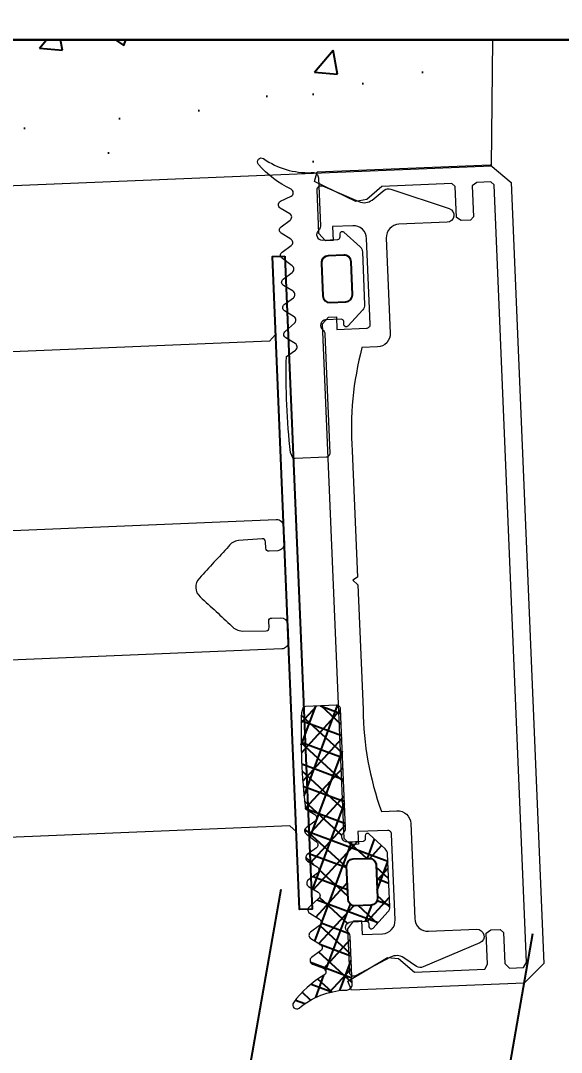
# Model space of a CAD drawing. Header units: millimetres. Extents: x -8689834 to 9419935, y 0 to 233063.
# Drawn here: x -187644.8 to -187602.5, y 114769.2 to 114849.8 of the extents above; entities that cross this region are included whole.
import ezdxf
from ezdxf import colors
from ezdxf.entities.mleader import LeaderData, LeaderLine
from ezdxf.math import Vec2, Vec3

# ---------------------------------------------------------------- set-up
doc = ezdxf.new("R2010")
doc.units = ezdxf.units.MM
doc.header["$MEASUREMENT"] = 0
doc.layers.get('0').update_dxf_attribs({"color": 250, "lineweight": 9})
doc.layers.add('АР_новое окно', color=155, linetype='Continuous')
doc.layers.add('Тонкая', color=7, linetype='Continuous')
for name, color, linetype, lineweight in [('АР_Окна', 4, 'Continuous', 0), ('АР_Отметки', 250, 'Continuous', 15), ('АР_Сущ Несущая стена', 216, 'Continuous', 30), ('АР_Штриховка кирпич', 250, 'Continuous', 9)]:
    doc.layers.add(name, color=color, linetype=linetype, lineweight=lineweight)
doc.styles.add('ISOCPEUR', font='isocpeur.ttf', dxfattribs={"width": 0.7})

# ---------------------------------------------------------------- blocks, each defined once
blk = doc.blocks.new('стойка витр.')
h = blk.add_hatch()
h.set_pattern_fill('ANSI37', scale=0.5, angle=-69.23283665521843)
h.set_pattern_definition([(335.7671633447816, (-69115.91679156918, 318510.7132420751), (0.6515825639889636, 1.447617495164233), []), (65.76716334478155, (-69115.91679156918, 318510.7132420751), (-1.447617495164233, 0.6515825639889636), [])])
edge = h.paths.add_edge_path()
edge.add_arc((-61.4231846681505, -46.18171078326122), 0.5487303657935584, 155.7657062155241, 200.7671633447816)
edge.add_line((-61.92355794899049, -45.95647403381008), (-61.2158101547102, -44.38418138318229))
edge.add_arc((-61.04906058835331, -44.45924160668073), 0.1828645893715156, 20.76716334478156, 155.7657062155241)
edge.add_line((-60.87807688978501, -44.39440310015198), (-60.79158864807687, -44.62247867199039))
edge.add_arc((-60.62063568932354, -44.55765182228788), 0.1828317201998032, 200.7671633447816, 290.7671633447816)
edge.add_line((-60.55580883962102, -44.72860478100483), (-59.41573388126562, -44.29627843504568))
edge.add_arc((-59.56703588945675, -43.89728440591716), 0.4267183308264255, -69.23283665521843, 72.29363907948373)
edge.add_arc((-59.30747769982554, -43.08429274379887), 0.4267017864716978, 200.7671633447816, 252.293639079486)
edge.add_line((-59.70645626049372, -43.23558888620755), (-63.00984306025202, -34.52432573194528))
edge.add_arc((-62.72490235927398, -34.41627373836673), 0.3047399585219917, 110.7671633447816, 200.7671633447816)
edge.add_line((-62.83295435277978, -34.13133303751965), (-60.55276270053582, -33.26666451912024))
edge.add_arc((-60.44481104638544, -33.55134061801073), 0.3044569814295733, 76.40287424864536, 110.7671633447816)
edge.add_line((-60.3732352333609, -33.25541671472456), (-60.07017099490622, -33.59351893464918))
edge.add_arc((-108.2133039044274, -55.86215009907028), 53.04387976268197, 16.71140087810911, 24.82292581145404)
edge.add_line((-57.40971669906867, -40.60932389061054), (-57.92081016927841, -41.32469074693654))
edge.add_arc((-57.67080742027611, -41.49902445886983), 0.304784542952794, 145.110888314415, 256.4234383751481)
edge.add_line((-57.74235391136608, -41.79529244099831), (-56.88543317024596, -41.99189640294935))
edge.add_arc((-56.95697966133594, -42.28816438507783), 0.304784542952794, -34.8891116855724, 76.4234383751481)
edge.add_line((-56.70697691233363, -42.46249809701112), (-57.17481998566655, -43.29191928954242))
edge.add_arc((-56.92481723669334, -43.46625300146843), 0.304784542952794, 145.1108883144276, 256.4234383751481)
edge.add_line((-56.99636372778332, -43.76252098359691), (-56.1394429866632, -43.95912494554796))
edge.add_arc((-56.21098947775317, -44.25539292764006), 0.3047845429175452, -34.88911168634446, 76.4234383742182)
edge.add_line((-55.96098672877997, -44.42972663955879), (-56.47208019898972, -45.14509349588479))
edge.add_arc((-56.22207744998741, -45.31942720781808), 0.304784542952794, 145.110888314415, 256.4234383752311)
edge.add_line((-56.29362394107739, -45.61569518994656), (-55.43668121195515, -45.81235713578644))
edge.add_arc((-55.50822770304512, -46.10862511790765), 0.3047845429466369, -34.88911168643649, 76.42343837776687)
edge.add_line((-55.25822495407192, -46.28295882984094), (-55.76931842428166, -46.99832568616694))
edge.add_arc((-55.51931567527936, -47.17265939811477), 0.3047845429466368, 145.1108883110316, 256.4234383751786)
edge.add_line((-55.59086216636933, -47.46892738023598), (-54.69071301640361, -47.77952769444528))
edge.add_arc((-54.76225950749358, -48.07579567657376), 0.304784542952794, -34.88911168566796, 76.42343837513553)
edge.add_line((-54.51225675849128, -48.25012938850705), (-55.0233282406989, -48.96555422872189))
edge.add_arc((-54.7733254917257, -49.13988794066245), 0.3047845429466368, 145.1108883109486, 256.4234383751578)
edge.add_line((-54.84487198281568, -49.43615592278366), (-53.98795124169555, -49.6327598847347))
edge.add_arc((-54.05949773284374, -49.92902786688501), 0.3047845429818857, -34.88911169317796, 76.42343837111807)
edge.add_line((-53.80949498384143, -50.10336157886923), (-54.32058845405118, -50.81872843519523))
edge.add_arc((-54.07058570504887, -50.99306214712851), 0.3047845429527939, 145.110888314415, 256.4234383750821)
edge.add_line((-54.14213219613885, -51.289330129257), (-53.29055360303028, -51.47184183257195))
edge.add_arc((-53.362076024001, -51.76811134383752), 0.3047803799531579, -43.67508993618791, 76.42790436632716)
edge.add_line((-53.141638296569, -51.97858292939782), (-53.80995652789716, -52.62318184232572))
edge.add_arc((-53.58948976171087, -52.83365406201483), 0.304801821276656, 136.3285933989482, 262.747126980386)
edge.add_arc((-54.63612651554286, -61.05759711530845), 7.985474883734515, 59.5860415328172, 82.74712698038475)
edge.add_arc((-50.74783774605021, -54.43386708250182), 0.3048115604497932, 253.2910110232634, 419.5860415328165)
edge.add_arc((-52.57053616183111, -60.50577614369104), 6.03477116777137, 73.29101102326332, 110.7671633447816)
edge.add_line((-54.71029190413537, -54.86308986830409), (-54.82445022999309, -54.90637969896488))
edge.add_arc((-54.97574411131791, -54.50740710097307), 0.4266954176128115, 200.7671633447816, 290.7671633447816)
edge.add_line((-55.37471671431558, -54.65870098416781), (-56.71485841512913, -51.12465313347639))
edge.add_arc((-56.31587985443184, -50.97335699107498), 0.4267017864716978, 149.2366398299847, 200.7671633447816)
edge.add_arc((-57.04912318740389, -50.53689152278093), 0.4266140358978636, -30.76336017001563, 40.01429570365114)
edge.add_arc((-57.04924751253566, -50.53686138928606), 0.4266898917694475, 40.00046259028549, 110.7671633447816)
edge.add_line((-57.20053943697712, -50.13789395169442), (-58.34061702035251, -50.57022129308461))
edge.add_arc((-58.27579017065, -50.74117425180884), 0.1828317201998032, 110.7671633447816, 200.7671633447816)
edge.add_line((-58.44674312937423, -50.80600110151136), (-58.36025488766609, -51.03407667334977))
edge.add_arc((-58.5312385862635, -51.09891517987853), 0.1828645893715156, 245.768620474039, 380.7671633447816)
edge.add_line((-58.60629032819998, -51.26566856380668), (-60.17861897521652, -50.55800074261788))
edge.add_arc((-59.95340767674497, -50.05761600615369), 0.5487303657759914, 200.7671633447816, 245.768620474038)
edge.add_line((-60.46648650063435, -50.25217996134597), (-61.93626349206897, -46.37627473846078))
edge = h.paths.add_edge_path(flags=16)
edge.add_arc((-59.3589242202288, -49.0410722918532), 0.5414973949664272, 200.7671633447816, 290.7671633447816)
edge.add_line((-60.77816753828665, -46.82561758724478), (-59.8652400081919, -49.23307164497237))
edge.add_arc((-60.27185175029445, -46.63361823412561), 0.5414973949664272, 110.7671633447816, 200.7671633447816)
edge.add_line((-59.31039323387085, -45.68990118378861), (-60.46385110344272, -46.12730244614795))
edge.add_arc((-59.11839388072258, -46.19621697176626), 0.5414973949664272, 20.76716334478156, 110.7671633447816)
edge.add_line((-57.69915056266473, -48.4116716763674), (-58.61207809275948, -46.00421761863981))
edge.add_arc((-58.20546635065693, -48.60367102949385), 0.5414973949664272, -69.23283665521843, 20.76716334478156)
edge.add_line((-59.16692486710963, -49.54738807983085), (-58.01346699753776, -49.10998681747151))
at = {"lineweight": 0, "ltscale": 100, "transparency": 33554687}
for points in [[(-69.8438361948356, -5.633594956780144), (-69.21493715024553, -5.916666730459838), (-30.90838462579995, 8.609511357899464), (-30.62531285212026, 9.238410402496811), (-31.1873041553481, 10.72042096611403)], [(-56.0608929025766, -41.98018508909445), (-55.7778211288678, -41.3512860444971), (-17.47126860445132, -26.8251079561378), (-16.84236955983215, -27.10817972981749), (-16.28037825660431, -28.59019029343472)]]:
    blk.add_lwpolyline(points, dxfattribs=at)
at = {"color": 7, "lineweight": 0, "ltscale": 100, "transparency": 33554687}
for points in [[(-74.06369480097783, 3.308391450875206, 0.5779496213016146), (-74.28822709678207, 3.786457927264564), (-75.21591578132939, 3.825837128097191, -0.615333828900983), (-75.41972296024323, 4.330405631961185, 0.1014034095220688), (-73.83454927545972, 7.11715754520992, 0.8870851218243345), (-74.38353605600423, 7.372048574252403, -0.1649969122064492), (-77.37516639285604, 4.905523520799761), (-77.48916274512885, 4.862295111939602, 0.4143043114941015), (-77.73690205768798, 4.311953389369592), (-76.39677740688785, 0.7779505007420084, 0.2286961432583318), (-76.12757003956358, 0.5227576163306367, -0.3190489133936659), (-75.8308042481076, 0.1276532846095506, -0.3190018552396916), (-76.10608007785049, -0.2827473570214352), (-77.2460725926212, -0.7150424396677408, -0.4143996870833266), (-77.48192731157178, -0.6088826129343943), (-77.5683841292921, -0.380889908366953, 0.6683385997492722), (-77.90615079682902, -0.370689789611788), (-78.61388821495348, -1.942959389103635, 0.1988829373258806), (-78.62659800215624, -2.362689632165711), (-77.15678812476108, -6.238681577618991, 0.1988829373551211), (-76.86896414318471, -6.544446800158767), (-75.29665854779887, -7.25210424636316, 0.6683385997492723), (-75.05058378231479, -7.020506375207333), (-75.13704060006421, -6.792513670639892, -0.4143996870833266), (-75.03088077326538, -6.556658951718418), (-73.89088825849467, -6.124363869072113, -0.7102015621310012), (-73.37286607688293, -6.741579856578028, 0.2286961432583318), (-73.40517316877958, -7.111109647914418), (-70.10181337440736, -15.82230158713355, 0.414362099440266), (-69.70872084749863, -15.99923473002855), (-67.42870682594366, -15.13463357074215, 0.1511707915363169), (-67.28675684856717, -15.02397433044825), (-67.28408048482379, -14.56993261339812, 0.03540799054371244), (-69.94453478069045, -7.554127657436766), (-70.80145552181057, -7.357523695485725, -0.527867958552825), (-70.9799117797229, -6.88692200143123), (-70.46881830951315, -6.171555145097955, 0.5278679585528249), (-70.64727456742548, -5.700953451043461), (-71.54744570542243, -5.39029515288712, -0.527867958552825), (-71.72590196330566, -4.91969345882535), (-71.21480849309592, -4.20432660249935, 0.5278679585528249), (-71.39326475097914, -3.733724908495788), (-72.25018549209926, -3.537120946544746, -0.527867958552825), (-72.4286417500116, -3.066519252482976), (-71.91757026780397, -2.351094412268139, 0.5278679585717272), (-72.0960265256872, -1.880492718206369), (-72.95294726680731, -1.683888756255328, -0.5278679585717273), (-73.13140352474875, -1.213287062200834), (-72.66353846338461, -0.3839238536165794, 0.5278679585528249), (-72.84199472126784, 0.08667784044519067), (-73.69893745039008, 0.2833397862850688, -0.5278679585717273), (-73.8773937083024, 0.753941480339563), (-73.36630023809266, 1.469308336665563, 0.5278679585717272), (-73.5447564960632, 1.939910030763713), (-74.40167723721243, 2.136513992714754, -0.5278679585528251), (-74.58013349509565, 2.607115686776524)], [(-53.29055360303028, -51.47184183257923, -0.5779496213016146), (-53.141638296569, -51.97858292939782), (-53.80995652789716, -52.62318184232572, 0.615333828900983), (-53.62795459362678, -53.13601908472629, -0.1014034095220688), (-50.59355139863328, -54.17098724229436, -0.8870851218243345), (-50.83548992767464, -54.72580403192842, 0.1649969122064492), (-54.71037595931557, -54.86312174275372), (-54.82437231158838, -54.90635015161388, -0.4143043114941015), (-55.37473404189222, -54.65865529014263), (-56.71485869266326, -51.12465240150777, -0.2286961432583318), (-56.6825516007957, -50.75512261017138, 0.3190489133936659), (-56.72238630641368, -50.26258777469775, 0.3190018552396916), (-57.20057019143132, -50.1379056140504), (-58.34056270623114, -50.57020069668943, 0.4143996870833266), (-58.44672253300087, -50.80605541561818), (-58.36026571528055, -51.03404812018562, -0.6683385997492722), (-58.60634048073553, -51.26564599134144), (-60.17864607612137, -50.55798854513705, -0.1988829373258806), (-60.46647005763953, -50.25222332264093), (-61.93627993503469, -46.37623137718037, -0.1988829373551211), (-61.92357014780282, -45.95650113405281), (-61.21583272970747, -44.38423153456097, -0.6683385997492723), (-60.87806606217055, -44.39443165331613), (-60.79160924445023, -44.62242435788357, 0.4143996870833266), (-60.55575452549965, -44.72858418460964), (-59.41576201069984, -44.29628910197061, 0.7102015621310012), (-59.43724861560622, -43.49078250258754, -0.2286961432583318), (-59.70645598293049, -43.23558961817616), (-63.00981577733182, -34.52439767894975, -0.414362099440266), (-62.83288180333329, -34.13130552614166), (-60.55286778177833, -33.26670436685527, -0.1511707915363169), (-60.3732352333609, -33.25541671472456), (-60.07017099493532, -33.59351893464918, -0.03540799054371244), (-57.40971669906867, -40.60932389061054), (-57.92081016927841, -41.32469074693654, 0.527867958552825), (-57.74235391136608, -41.79529244099831), (-56.88543317024596, -41.99189640294935, -0.5278679585528249), (-56.70697691233363, -42.46249809701112), (-57.17481998566655, -43.29191928953514, 0.527867958552825), (-56.99636372778332, -43.76252098359691), (-56.1394429866632, -43.95912494554796, -0.5278679585528249), (-55.96098672877997, -44.42972663955879), (-56.47208019898972, -45.14509349588479, 0.527867958552825), (-56.29362394107739, -45.61569518994656), (-55.43668121195515, -45.81235713578644, -0.5278679585717272), (-55.25822495407192, -46.28295882984094), (-55.76931842428166, -46.99832568616694, 0.5278679585717273), (-55.59086216636933, -47.46892738023598), (-54.69071301640361, -47.77952769444528, -0.5278679585528249), (-54.51225675849128, -48.25012938850705), (-55.02332824072801, -48.96555422872189, 0.5278679585717273), (-54.84487198281568, -49.43615592278366), (-53.98795124169555, -49.6327598847347, -0.5278679585717272), (-53.80949498384143, -50.10336157886923), (-54.32058845405118, -50.81872843519523, 0.5278679585528251), (-54.14213219613885, -51.289330129257)]]:
    blk.add_lwpolyline(points, format="xyb", close=True, dxfattribs=at)
at = {"lineweight": 0, "ltscale": 100, "transparency": 33554687}
blk.add_lwpolyline([(-68.58632373265573, -58.46540642052423), (-90.15068845250062, -1.598661102303595), (-90.00917455367744, -1.284153596119722), (-88.98317839115043, -0.8950869223335758), (-88.55468153662514, -0.9934413902010419), (-87.69009137133253, -3.273426419786119), (-87.37564184903749, -3.414962306625966), (-86.69163474338711, -3.155580859434849), (-86.43607351230457, -2.797891934278596), (-87.30066367759719, -0.5179069046935183), (-87.1591497787449, -0.2033993985096458), (-82.02911098225741, 1.741955958394101), (-80.54324021661887, 1.262233232868311), (-79.70200834979187, 1.450846736610401), (-77.34320693471818, 4.170836259007046), (-77.83057009245385, 4.768357554989052), (-90.48468705118285, -0.0301937209587777), (-91.4479567084054, -1.960141251613095), (-69.79711318280897, -59.05493725829001), (-67.79633972485317, -59.86096016635565), (-55.14222276612418, -55.06240889040782), (-55.17360051473952, -54.29197395897063), (-58.74284135404741, -53.81994964957266), (-59.49761640312499, -54.23655585793313), (-60.24856024209294, -55.69488708899735), (-65.37859903858043, -57.64024244590109), (-65.73629895772319, -57.38465222291416), (-66.6008891230158, -55.10466719327087), (-67.02936398953898, -55.00637070929224), (-67.71337109521846, -55.26575215648336), (-67.85490698204376, -55.58020167878567), (-66.99031681675115, -57.86018670842168), (-67.20262765098596, -58.33192996972502), (-68.22862381348386, -58.72099664351117)], close=True, dxfattribs=at)
blk.add_lwpolyline([(-73.55412178576807, -6.30930235532287), (-74.18304982228437, -6.026241575636959), (-74.75303158370662, -6.242383619959583), (-74.40718232482322, -7.154412422125461), (-76.57319999407628, -7.975785172551696, -0.414362099391309), (-76.9662925209559, -7.798852029714908), (-79.34394296052051, -1.52882071842032, -0.4143260923197838), (-78.74236241533072, -0.1922330582674476), (-77.26035185172805, 0.3697582449676702), (-76.87127418394084, -0.6562669095073943), (-76.3012924225186, -0.4401248651847709), (-76.06142006575828, 0.3027815256646136), (-77.27188147796551, 3.494853341355338, 0.5512236456822476), (-77.7769173583074, 3.597680757055059), (-79.92338595120236, 1.349376512123854, -0.2673491356416615), (-80.91622193696094, 1.059369939495809), (-82.0875922003761, 1.397509788286698, 0.2496293600316565), (-82.58705019962508, 1.269536347390385), (-86.19986947378493, -1.925987660470128, 0.8270430078467679), (-85.63532520958688, -2.84412238272489), (-82.10129332900397, -1.503986737930973, -0.4143260923197836), (-80.76472567670862, -2.105611734441482), (-78.12768279598095, -9.059679143334506, 0.4143260923033303), (-76.7911151413573, -9.661304145942267), (-75.65109363460215, -9.228998069294903, -0.08279896819570452), (-71.78454054114991, -16.33338165576424), (-68.2828855071275, -25.56749207813118), (-67.85441064060433, -25.66578856210981), (-68.06674346281216, -26.13747383952432), (-64.60831683766446, -35.257587909633, -0.08279896819570452), (-62.79196445917478, -43.13942544953898), (-63.93198596592993, -43.57173152618634, 0.4143260923033303), (-64.53356650879141, -44.90831919242919), (-61.89652362803463, -51.86238660132221, -0.4143260923197836), (-62.49810417322442, -53.19897426147509), (-66.03213605380733, -54.539109906269, 0.8270430078467679), (-65.84594417811604, -55.60071914693981), (-61.02268547978019, -55.59720897083025, 0.2496293600316565), (-60.5639567229955, -55.36182965500484), (-59.91132736596046, -54.3320132763838, -0.2673491356416615), (-58.97583718542592, -53.89078178507043), (-55.8782996214868, -54.15051325823879, 0.5512236456822476), (-55.5684323037276, -53.73866745794658), (-56.77889371593483, -50.54659564225585), (-57.45105016132584, -50.14953851031169), (-58.02103192274808, -50.36568055463431), (-57.63195425496087, -51.39170570910937), (-59.11396481856355, -51.95369701235177, -0.4143260923197838), (-60.45053247085889, -51.35207201584126), (-62.82818291042349, -45.08204070453939, -0.414362099391309), (-62.65124893639586, -44.68894855178223), (-60.48523126714281, -43.867575801356), (-60.13938200823031, -44.77960460352188), (-59.56940024680807, -44.56346255919925), (-59.28629948117305, -43.93455252060812)], format="xyb", close=True, dxfattribs=at)
at = {"color": 7, "lineweight": 0, "ltscale": 100, "transparency": 33554687}
blk.add_lwpolyline([(-72.00534459005576, 0.06645459306309931), (-72.91737339223619, -0.2793946658493951)], dxfattribs=at)
blk.add_lwpolyline([(-72.91737339223619, -0.2793946658493951), (-54.81141330953687, -48.02608389785019), (-53.89938450735644, -47.68023463893769), (-72.00534459005576, 0.06645459306309931)], close=True)
at = {"color": 7}
for points in [[(-75.33468511578394, -1.905527627641277), (-74.42175758568919, -4.312981685368868, -0.414213562373095), (-74.73607402053312, -5.011296826465696), (-75.88953189010499, -5.44869808882504, -0.414213562373095), (-76.58784703121637, -5.134381653973833), (-77.50077456128201, -2.726927596246242, -0.414213562373095), (-77.18645812643808, -2.028612455142138), (-76.03300025686622, -1.591211192782794, -0.414213562373095)], [(-57.69915056266473, -48.4116716763674), (-58.61207809275948, -46.00421761863981, 0.414213562373095), (-59.31039323387085, -45.68990118378861), (-60.46385110341362, -46.12730244614795, 0.414213562373095), (-60.77816753828665, -46.82561758724478), (-59.8652400081919, -49.23307164497237, 0.414213562373095), (-59.16692486710963, -49.54738807983085), (-58.01346699753776, -49.10998681747151, 0.414213562373095)]]:
    blk.add_lwpolyline(points, format="xyb", close=True, dxfattribs=at)
at = {"lineweight": 0, "ltscale": 100, "transparency": 33554687}
blk.add_lwpolyline([(-33.2204523376422, -7.186144611914642), (-64.21182667926769, -18.93829823563283, 0.4143255057077639), (-64.53033920991584, -19.64587643784762), (-64.05480472955969, -20.89989428329136, 0.410627156480438), (-63.35370618529851, -21.2207818566676), (-62.72021259606117, -20.98055557451153, 0.4925517741577297), (-62.57218080674647, -20.68314875576471), (-62.75156135272118, -20.21010964907327, -0.4411110715409258), (-62.61002546586678, -19.89566012677096), (-60.83807044223067, -19.28752400128724, -0.2080566110632873), (-59.94503853938659, -19.40384657128016, -1.575399656426527e-05), (-56.87977393603069, -20.78551547546522, -0.4398191101055806), (-56.36006749374792, -22.15601788895583, -1.575399656426528e-05), (-57.73845635901671, -25.2227588602982, -0.2080566110632873), (-58.32981322327396, -25.9019745689875), (-60.05946139091975, -26.62167684709857, -0.4411110715409258), (-60.37391091321479, -26.48014096025872), (-60.5532914591895, -26.00710185356729, 0.4925517741577297), (-60.86130306290579, -25.88263065828505), (-61.49479665214312, -26.12285694043385, 0.410627156480438), (-61.80683951149695, -26.82793655114801), (-61.3313050311408, -28.08195439658448, 0.4143255057077639), (-60.62370682114852, -28.40042247599195), (-29.6323624739598, -16.64818975485105, 0.5239329190821609)], format="xyb", dxfattribs=at)
blk = doc.blocks.new('A$Cec9b444d')
at = {"layer": 'АР_новое окно'}
h = blk.add_hatch(dxfattribs=at)
h.set_pattern_fill('ANSI37', color=256, scale=0.4999999999999999, angle=24.59291897554258)
h.set_pattern_definition([(69.59291897554259, (-312533.1583424786, -91759.20239216117), (-1.487866758978935, 0.5535420106238736), []), (159.5929189755425, (-312533.1583424786, -91759.20239216117), (-0.5535420106238738, -1.487866758978935), [])])
edge = h.paths.add_edge_path()
edge.add_arc((6607.784467598947, 2198.223709960102), 0.5487303657935583, 2.395914046494511, 47.39737117575203, ccw=False)
edge.add_line((6608.155908528929, 2198.627611741516), (6606.886752427284, 2199.794768076013))
edge.add_arc((6606.762969610779, 2199.660167669746), 0.1828645893715156, 47.39737117575203, 182.3959140464945, ccw=False)
edge.add_line((6606.580264881671, 2199.652523124882), (6606.590461958661, 2199.408812841896))
edge.add_arc((6606.407790076601, 2199.401169671417), 0.1828317201998032, -87.60408595350549, 2.395914046494511, ccw=False)
edge.add_line((6606.415433247095, 2199.218497789419), (6605.197205496896, 2199.167525946925))
edge.add_arc((6605.17936679197, 2199.593871245414), 0.4267183308264255, 130.8694383117924, 272.3959140464945, ccw=False)
edge.add_arc((6604.620941966071, 2200.239229758447), 0.4267017864716978, -49.13056168820992, 2.395914046494511, ccw=False)
edge.add_line((6605.047270735778, 2200.257067771736), (6604.657797104973, 2209.565493008208))
edge.add_arc((6604.353323555632, 2209.552753536628), 0.3047399585219916, 2.395914046494511, 92.39591404649451, ccw=False)
edge.add_line((6604.340584084036, 2209.857227085846), (6601.904083987097, 2209.755281534956))
edge.add_arc((6601.916811628542, 2209.451090726283), 0.3044569814295733, 92.39591404649451, 126.76020314263079, ccw=False)
edge.add_line((6601.734604087859, 2209.695005600038), (6601.588962501961, 2209.264947961773))
edge.add_arc((6654.610585270749, 2207.728491245246), 53.04387976268197, 178.3401515798221, 186.451676513167, ccw=False)
edge.add_line((6601.90263354837, 2201.768205555013), (6602.653916477303, 2201.311543497117))
edge.add_arc((6602.492640778197, 2201.052924536993), 0.3047845429527939, -53.260360983871976, 58.05218907686111, ccw=False)
edge.add_line((6602.674956703857, 2200.808681787193), (6601.96444726317, 2200.290856904529))
edge.add_arc((6602.146763188856, 2200.046614154617), 0.3047845429527939, 126.739639016128, 238.0521890768485, ccw=False)
edge.add_line((6601.985487489725, 2199.787995194605), (6602.741869697077, 2199.209460310416))
edge.add_arc((6602.580593998, 2198.950841350299), 0.3047845429527939, -53.260360983871976, 58.05218907684849, ccw=False)
edge.add_line((6602.762909923688, 2198.706598600386), (6602.052400483001, 2198.188773717723))
edge.add_arc((6602.234716408661, 2197.944530967923), 0.3047845429175451, 126.73963901705801, 238.0521890776206, ccw=False)
edge.add_line((6602.073440709556, 2197.685912007918), (6602.824723638489, 2197.229249950022))
edge.add_arc((6602.663447939371, 2196.970630989895), 0.3047845429527939, -53.260360983955024, 58.05218907686111, ccw=False)
edge.add_line((6602.845763865046, 2196.726388240098), (6602.135257016762, 2196.20850139873))
edge.add_arc((6602.317572942448, 2195.964258648817), 0.3047845429466368, 126.73963901350919, 238.0521890777126, ccw=False)
edge.add_line((6602.156297243345, 2195.705639688813), (6602.907580172277, 2195.248977630917))
edge.add_arc((6602.746304473158, 2194.990358670789), 0.3047845429466368, -53.2603609839025, 58.05218908024449, ccw=False)
edge.add_line((6602.928620398819, 2194.746115920988), (6602.223207644178, 2194.106480170744))
edge.add_arc((6602.405523569877, 2193.862237420835), 0.3047845429527939, 126.73963901614059, 238.0521890769441, ccw=False)
edge.add_line((6602.244247870746, 2193.603618460824), (6602.995533392081, 2193.146894444223))
edge.add_arc((6602.83425769299, 2192.888275484102), 0.3047845429466368, -53.26036098388181, 58.052189080327594, ccw=False)
edge.add_line((6603.016573618651, 2192.644032734302), (6602.306064177964, 2192.126207851638))
edge.add_arc((6602.488380103723, 2191.881965101743), 0.3047845429818856, 126.73963902015811, 238.05218908445408, ccw=False)
edge.add_line((6602.327104404617, 2191.623346141619), (6603.078387333549, 2191.166684083722))
edge.add_arc((6602.917111634416, 2190.90806512371), 0.3047845429527939, -53.26036098380598, 58.05218907686111, ccw=False)
edge.add_line((6603.099427560105, 2190.663822373797), (6602.388286448465, 2190.161055090279))
edge.add_arc((6602.570580845831, 2189.916801466497), 0.3047803799531579, 126.73517302494889, 246.83816732746402, ccw=False)
edge.add_line((6602.450701717867, 2189.636587129457), (6603.318698828322, 2189.306832625111))
edge.add_arc((6603.198793251865, 2189.02660628272), 0.3048018212766559, -59.584049589109895, 66.83448399232788, ccw=False)
edge.add_arc((6607.395943616894, 2181.877297459303), 7.985474883734514, 120.41595041089141, 143.5770358584589, ccw=False)
edge.add_arc((6601.215652630021, 2186.437625563773), 0.3048115604497932, -216.42296414154055, -50.127933631987275, ccw=False)
edge.add_arc((6605.279804027614, 2181.572136628411), 6.034771167771369, 92.39591404649451, 129.8720663680128, ccw=False)
edge.add_line((6605.027524022684, 2187.601632282217), (6605.149507967202, 2187.606736209985))
edge.add_arc((6605.131670220467, 2188.033058608135), 0.4266954176128115, -87.60408595350549, 2.395914046494511, ccw=False)
edge.add_line((6605.55799262406, 2188.0508963552), (6605.399988162108, 2191.827205211601))
edge.add_arc((6604.973659392372, 2191.809367198304), 0.4267017864716978, 2.395914046494511, 53.92643756129138, ccw=False)
edge.add_arc((6605.476111775055, 2192.499069665628), 0.4266140358978635, 163.148781687625, 233.92643756129172, ccw=False)
edge.add_arc((6605.476214225219, 2192.499146273291), 0.4266898917694475, 92.39591404649451, 163.1626148009906, ccw=False)
edge.add_line((6605.45837670917, 2192.925463157359), (6606.676607264321, 2192.976435117255))
edge.add_arc((6606.684250434817, 2192.793763235257), 0.1828317201998032, 2.395914046494511, 92.39591404649451, ccw=False)
edge.add_line((6606.866922316849, 2192.80140640573), (6606.877119393839, 2192.557696122744))
edge.add_arc((6607.059824123003, 2192.565340667502), 0.1828645893715156, -177.60408595350555, -42.60554308276278, ccw=False)
edge.add_line((6607.194418233043, 2192.441551005038), (6608.361639119626, 2193.710647739417))
edge.add_arc((6607.957756231528, 2194.082109212665), 0.5487303657759913, -42.605543082761926, 2.395914046494511, ccw=False)
edge.add_line((6608.506006902841, 2194.105048557946), (6608.332718270303, 2198.246649305391))
edge = h.paths.add_edge_path(flags=16)
edge.add_arc((6607.011337693589, 2194.782868553869), 0.5414973949664271, -87.60408595350549, 2.395914046494511, ccw=False)
edge.add_line((6607.444726367393, 2197.377991942319), (6607.552361719022, 2194.805505529051))
edge.add_arc((6606.903702341918, 2197.355354967127), 0.5414973949664271, 2.395914046494511, 92.39591404649451, ccw=False)
edge.add_line((6605.648537299086, 2197.844808810731), (6606.881065366723, 2197.896378992556))
edge.add_arc((6605.67117427428, 2197.303784785301), 0.5414973949664271, 92.39591404649451, 182.3959140464945, ccw=False)
edge.add_line((6605.237785600476, 2194.708661396851), (6605.130150248847, 2197.281147810119))
edge.add_arc((6605.77880962595, 2194.731298372043), 0.5414973949664271, 182.3959140464945, 272.3959140464945, ccw=False)
edge.add_line((6607.033974668812, 2194.241844528447), (6605.801446601175, 2194.190274346621))
at = {"layer": 'АР_новое окно', "ltscale": 100}
for p, q in [((6245.930018056468, 169.5069999180103), (6599.997908553745, 2195.475740699124)), ((6265.631413916338, 166.0638906875754), (6619.699304413616, 2192.032631468689))]:
    blk.add_line(p, q, dxfattribs=at)
at = {"layer": 'АР_новое окно', "lineweight": 0, "ltscale": 100, "transparency": 33554687}
for points in [[(6599.939105890491, 2248.696504763134, -0.5779496213016146), (6599.957491198389, 2249.224353499256), (6600.794908192664, 2249.62546420042, 0.615333828900983), (6600.783814496111, 2250.169526394583, -0.1014034095220688), (6598.230255705974, 2252.108108180962, -0.8870851218243345), (6598.634726856899, 2252.558395877861, 0.1649969122064492), (6602.35540535915, 2251.467456193717), (6602.477216226735, 2251.47255287969, -0.4143043114941015), (6602.921461679869, 2251.06402288571), (6603.079464131609, 2247.287762073524, -0.2286961432583318), (6602.9323378339, 2246.947247951338, 0.3190489133936659), (6602.814908724154, 2246.467260688883, 0.3190018552396916), (6603.229425191936, 2246.198222462989), (6604.447564846977, 2246.249190619536, 0.4143996870833266), (6604.622649167579, 2246.439566137753), (6604.612455795542, 2246.683187872809, -0.6683385997492722), (6604.91898254677, 2246.825426105775), (6606.188120041545, 2245.658286882754, -0.1988829373258806), (6606.364905968894, 2245.277390897576), (6606.538198478745, 2241.135697482641, -0.1988829373551211), (6606.393848875224, 2240.741364872268), (6605.22664510107, 2239.472286743834, -0.6683385997492723), (6604.909307754459, 2239.58842189158), (6604.899114382422, 2239.832043626755, 0.4143996870833266), (6604.708738864118, 2240.007127947351), (6603.490599209062, 2239.9561597908, 0.7102015621310012), (6603.257116917832, 2239.184934418077, -0.2286961432583318), (6603.432174068328, 2238.857900767051), (6603.821644515197, 2229.549551627407, -0.414362099440266), (6603.529836131303, 2229.232258484064), (6601.093525841768, 2229.130320874804, -0.1511707915363169), (6600.919490833386, 2229.176223809392), (6600.73843312358, 2229.592612029039, -0.03540799054371244), (6600.424762077177, 2237.089354435918), (6601.135271517862, 2237.60717931858, 0.527867958552825), (6601.114231291307, 2238.110041028505), (6600.362948362374, 2238.566703086401, -0.5278679585528249), (6600.341908135821, 2239.069564796326), (6601.04731829807, 2239.709262505277, 0.527867958552825), (6601.026278071489, 2240.212124215195), (6600.274995142569, 2240.668786273095, -0.5278679585528249), (6600.253954915986, 2241.171647983013), (6600.964464356672, 2241.689472865675, 0.527867958552825), (6600.943424130117, 2242.1923345756), (6600.192138608784, 2242.649058592201, -0.5278679585717272), (6600.171098382199, 2243.151920302118), (6600.881607822887, 2243.669745184781, 0.5278679585717273), (6600.86056759636, 2244.172606894713), (6600.104187981394, 2244.751079820193, -0.5278679585528249), (6600.083147754812, 2245.253941530111), (6600.793654603081, 2245.771828371475, 0.5278679585717273), (6600.772614376528, 2246.274690081399), (6600.02133144761, 2246.731352139299, -0.5278679585717272), (6600.000291221097, 2247.234213849233), (6600.710800661784, 2247.752038732016, 0.5278679585528251), (6600.689760435227, 2248.254900441821)], [(6603.253725278504, 2239.653662448898), (6603.720612984007, 2240.161293959492), (6604.329667321845, 2240.186777389695), (6604.370443402522, 2239.212228490437), (6606.684942824486, 2239.309069413608, 0.414362099391309), (6606.976751208367, 2239.626362556946), (6606.696423107072, 2246.326208108336, 0.4143260923197838), (6605.617590452052, 2247.318420700623), (6604.03398721489, 2247.252161189775), (6604.07985998157, 2246.155801422926), (6603.470805643718, 2246.130317992721), (6602.958047763923, 2246.718984290266), (6602.815332777835, 2250.129874458513, -0.5512236456822476), (6603.239210102969, 2250.423068474617), (6606.097019133974, 2249.200314639889, 0.2673491356416615), (6607.12389557631, 2249.324217339476), (6608.067833380102, 2250.095857329253, -0.2496293600316565), (6608.577367868221, 2250.174661516938), (6613.155912041436, 2248.657832572541, -0.8270430078467679), (6612.998024097772, 2247.591646382596), (6609.22173230623, 2247.433642634549, 0.4143260923197836), (6608.229555593913, 2246.354776981652), (6608.540466403817, 2238.924004266056, -0.4143260923033303), (6607.548289691799, 2237.845138606527), (6606.330119057333, 2237.794169153822, 0.08279896819570452), (6605.569758482407, 2229.741570146997), (6605.982608197724, 2219.87445616253), (6605.627337987712, 2219.615543073071), (6606.008091627858, 2219.265401824722), (6606.41584465717, 2209.520098707846, 0.08279896819570452), (6607.846227231301, 2201.559162540563), (6609.064397865752, 2201.610131993267, -0.4143260923033303), (6610.143230521028, 2200.617919394457), (6610.454141330893, 2193.18714667897, 0.4143260923197836), (6611.532973985911, 2192.194934086682), (6615.309265777452, 2192.352937834729, -0.8270430078467679), (6615.555666495397, 2191.303667478413), (6611.119834715879, 2189.40966821327, -0.2496293600316565), (6610.605498196669, 2189.445632634881), (6609.600400160547, 2190.135723055892, 0.2673491356416615), (6608.56676257264, 2190.173411829918), (6605.821085819124, 2188.716202660491, -0.5512236456822476), (6605.37419786485, 2188.972963004268), (6605.231482878764, 2192.383853172515), (6605.69327389825, 2193.013295550698), (6606.302328236101, 2193.038778980902), (6606.348201002795, 2191.942419213938), (6607.931804239957, 2192.008678724786, 0.4143260923197838), (6608.923980952233, 2193.087544377791), (6608.643652850954, 2199.787389929184, 0.414362099391309), (6608.326359090547, 2200.079197642157), (6606.011859668584, 2199.982356718987), (6606.05263574926, 2199.007807819609), (6605.44358141138, 2198.982324389518), (6604.935920217602, 2199.449179819476)], [(6602.388286448491, 2190.161055090166, 0.5779496213016146), (6602.450701717867, 2189.636587129457), (6603.318698828322, 2189.306832625111, -0.615333828900983), (6603.353092531538, 2188.763745326055, 0.1014034095220688), (6600.970399799035, 2186.618625940208, 0.8870851218243345), (6601.411072340995, 2186.203699883356, -0.1649969122064492), (6605.0276138399, 2187.601636040195), (6605.149424707457, 2187.60673272628, 0.4143043114941015), (6605.557990581112, 2188.050945181586), (6605.399988129345, 2191.827205993764, 0.2286961432583318), (6605.224930978875, 2192.154239644797, -0.3190489133936659), (6605.067816229596, 2192.622739723244, -0.3190018552396916), (6605.458409571852, 2192.925464532369), (6606.676549226936, 2192.976432688925, -0.4143996870833266), (6606.866924745198, 2192.801348368319), (6606.877118117279, 2192.557726633153, 0.6683385997492722), (6607.194455463859, 2192.441591485403), (6608.361659238012, 2193.710669613835, 0.1988829373258806), (6608.506008841478, 2194.105002224196), (6608.332716331667, 2198.246695639021, 0.1988829373551211), (6608.155930404235, 2198.627591624298), (6606.886792909489, 2199.794730847327, 0.6683385997492723), (6606.580266158234, 2199.652492614473), (6606.590459530311, 2199.408870879307, -0.4143996870833266), (6606.415375209709, 2199.218495361091), (6605.197235554625, 2199.167527204533, -0.7102015621310012), (6604.90014447078, 2199.916552867493, 0.2286961432583318), (6605.047270768488, 2200.25706698968), (6604.657800321674, 2209.565416129219, 0.414362099440266), (6604.340506561299, 2209.857223842197), (6601.90419627172, 2209.755286233048, 0.1511707915363169), (6601.734604087859, 2209.695005600038), (6601.588962501964, 2209.264947961894, 0.03540799054371244), (6601.90263354837, 2201.768205555013), (6602.653916477301, 2201.311543497117, -0.527867958552825), (6602.674956703857, 2200.808681787193), (6601.964447263169, 2200.29085690453, 0.5278679585528249), (6601.985487489725, 2199.787995194605), (6602.741869697104, 2199.209460310303, -0.527867958552825), (6602.762909923688, 2198.706598600386), (6602.052400483001, 2198.188773717722, 0.5278679585528249), (6602.073440709556, 2197.685912007918), (6602.824723638475, 2197.22924995002, -0.527867958552825), (6602.845763865046, 2196.726388240098), (6602.135257016788, 2196.208501398617, 0.5278679585717272), (6602.156297243345, 2195.705639688813), (6602.907580172263, 2195.248977630913, -0.5278679585717273), (6602.928620398819, 2194.746115920988), (6602.223207644176, 2194.106480170744, 0.5278679585528249), (6602.244247870746, 2193.603618460824), (6602.995533392096, 2193.146894444227, -0.5278679585717273), (6603.016573618651, 2192.644032734302), (6602.306064177964, 2192.126207851639, 0.5278679585717272), (6602.327104404617, 2191.623346141619), (6603.078387333549, 2191.166684083722, -0.5278679585528251), (6603.099427560105, 2190.663822373797)]]:
    blk.add_lwpolyline(points, format="xyb", close=True, dxfattribs=at)
blk.add_lwpolyline([(6619.201964706165, 2189.74783244971), (6616.65949785852, 2250.512825753261), (6616.405680158926, 2250.74631607508), (6615.309351371398, 2250.700444604608), (6614.954083753788, 2250.441469556443), (6615.056020066797, 2248.005190246279), (6614.82259170372, 2247.751375139052), (6614.09169551892, 2247.72079372673), (6613.716038564789, 2247.949124107491), (6613.614102251781, 2250.385403417656), (6613.360284552157, 2250.618893739468), (6607.878578655816, 2250.389533794706), (6606.701184102053, 2249.36401544263), (6605.853573735699, 2249.206526476632), (6602.615011064534, 2250.779421559826), (6602.828052683468, 2251.520480137387), (6616.349616612584, 2252.086235618392), (6617.994380082107, 2250.690764718341), (6620.54704289419, 2189.682087720909), (6619.024602481821, 2188.154035840463), (6605.503038552705, 2187.588280359458), (6605.228836701396, 2188.308952192792), (6608.324686978905, 2190.146885319147), (6609.182490717311, 2190.060752549974), (6610.446534118429, 2189.015362235824), (6615.92824001477, 2189.244722180585), (6616.156569099399, 2189.620410114098), (6616.054632786375, 2192.056689424259), (6616.409902996388, 2192.315602513719), (6617.140799181191, 2192.346183926162), (6617.394614288382, 2192.112755563046), (6617.496550601432, 2189.676476252773), (6617.87730683401, 2189.326273045726), (6618.973635621511, 2189.372144516191)], close=True, dxfattribs=at)
for points in [[(6599.321895621155, 2244.90625257312), (6600.296444520465, 2244.947028653764)], [(6599.57674029233, 2238.815461359544), (6599.10988356615, 2238.307831145203), (6558.177394910321, 2236.595175720735), (6557.669764695924, 2237.062032446841), (6557.603505185099, 2238.645635684023)], [(6601.201767360758, 2199.977291641207), (6600.694137146319, 2200.444148367421), (6559.761648490518, 2198.731492942959), (6559.294791764338, 2198.223862728499), (6559.361051275147, 2196.640259491313)]]:
    blk.add_lwpolyline(points, dxfattribs=at)
at = {"layer": 'АР_новое окно'}
blk.add_lwpolyline([(6600.296444520465, 2244.947028653764), (6602.431160931216, 2193.927276508387), (6601.456612031932, 2193.886500427629), (6599.321895621155, 2244.90625257312)], close=True, dxfattribs=at)
for points in [[(6603.158532975911, 2244.402828275617), (6603.266168327554, 2241.830341862353, 0.414213562373095), (6603.829829328198, 2241.311954812227), (6605.062357395863, 2241.363524993941, 0.414213562373095), (6605.580744446072, 2241.927185994664), (6605.473109094415, 2244.499672407926, 0.414213562373095), (6604.909448093729, 2245.018059458161), (6603.676920026093, 2244.966489276335, 0.414213562373095)], [(6605.237785600476, 2194.708661396851), (6605.130150248848, 2197.281147810119, -0.414213562373095), (6605.648537299086, 2197.844808810731), (6606.881065366693, 2197.896378992549, -0.414213562373095), (6607.444726367393, 2197.377991942319), (6607.552361719023, 2194.80550552905, -0.414213562373095), (6607.033974668812, 2194.241844528447), (6605.801446601176, 2194.19027434662, -0.414213562373095)]]:
    blk.add_lwpolyline(points, format="xyb", close=True, dxfattribs=at)
at = {"layer": 'АР_новое окно', "lineweight": 0, "ltscale": 100, "transparency": 33554687}
blk.add_lwpolyline([(6566.516298218073, 2222.982273890274), (6599.632131240406, 2224.367915119248, -0.4143255057077639), (6600.203293706062, 2223.842662244709), (6600.259359844195, 2222.502680757268, -0.410627156480438), (6599.740998517873, 2221.93188347369), (6599.064078579996, 2221.903560480386, -0.4925517741577297), (6598.810994950661, 2222.118764808934), (6598.789845749295, 2222.624231017571, 0.4411110715409258), (6598.536030642088, 2222.857659380561), (6596.667704610457, 2222.719775398874, 0.2080566110632873), (6595.892416317632, 2222.261556037893, 1.575399656426527e-05), (6593.617724516777, 2219.785544474798, 0.4398191101055806), (6593.678998587101, 2218.321093335344, 1.575399656426528e-05), (6596.152575247059, 2216.0437539763, 0.2080566110632873), (6596.963431422138, 2215.651900453608), (6598.836745487541, 2215.670570358961, 0.4411110715409258), (6599.070173850616, 2215.924385466189), (6599.049024649249, 2216.429851674825, -0.4925517741577297), (6599.28324644893, 2216.665445339898), (6599.960166386808, 2216.693768333202, -0.410627156480438), (6600.524397888005, 2216.168267794175), (6600.580464026125, 2214.828286306731, -0.4143255057077639), (6600.055175271769, 2214.257156838929), (6566.939338713067, 2212.871600129467, -0.5239329190821609)], format="xyb", dxfattribs=at)
at = {"layer": 'АР_новое окно', "xscale": -1, "rotation": 23.16307739127605}
blk.add_blockref('стойка витр.', (6533.147112819702, 2216.521887388638), dxfattribs=at)
blk = doc.blocks.new('_DotSmall')
at = {"color": 0, "linetype": 'ByBlock', "const_width": 0.5}
blk.add_lwpolyline([(-0.0625, 0, 1), (0.0625, 0, 1)], format="xyb", close=True, dxfattribs=at)

msp = doc.modelspace()

# ---------------------------------------------------------------- hatches: boundary and pattern name
at = {"layer": 'АР_Штриховка кирпич', "ltscale": 100}
h = msp.add_hatch(dxfattribs=at)
h.set_pattern_fill('ANSI32', color=256, scale=500)
h.set_pattern_definition([(45, (-1163613.565164257, 164426.8594320829), (-132.5825214724777, 132.5825214724777), []), (45, (-1163525.176816757, 164426.8594320829), (-132.5825214724777, 132.5825214724777), [])])
edge = h.paths.add_edge_path()
edge.add_line((-187128.9151109827, 115850.6824583481), (-187998.9151109827, 115850.6824583507))
edge.add_arc((-1490433.367778924, 115349.5115217262), 1302434.549092102, -0.022047157869224066, 0.022047157925783267, ccw=False)
edge.add_line((-187998.9151109822, 114848.3405863875), (-187514.5558780206, 114848.3405863749))
edge.add_line((-187514.5558780206, 114848.3405863749), (-187514.5558780202, 115210.6824583402))
edge.add_line((-187514.5558780202, 115210.6824583402), (-187128.9151109827, 115210.6824583525))
edge.add_line((-187128.9151109827, 115210.6824583525), (-187128.9151109827, 115850.6824583481))
at = {"layer": 'Тонкая', "ltscale": 500}
h = msp.add_hatch(dxfattribs=at)
h.set_pattern_fill('AR-CONC', color=256, scale=3)
h.set_pattern_definition([(49.99999999999999, (-269876.3120309347, 0), (21.5178054780226, -1.882564049477853), [2.25, -24.75]), (355, (-269876.3120309347, 0), (-4.16254000839, 22.56576401100035), [1.8, -19.8]), (100.45144446, (-269874.5188805046, -0.15688032), (17.35526540181336, 20.68319972905888), [1.912205759999999, -21.03426335999999]), (46.18420000000001, (-269876.3120309347, 6), (32.01723992014717, -4.965578423792296), [3.375, -37.125]), (96.63563549, (-269873.6439285846, 5.586200789999999), (28.03985837022685, 29.22355802323651), [2.86831026, -31.55141279999999]), (351.1841639899999, (-269876.3120309347, 6), (28.03985835164319, 29.2235580080997), [2.7, -29.70000003]), (21, (-269873.3120309347, 4.5), (17.90721156355385, -12.07856671996016), [2.25, -24.75]), (326.0000000000001, (-269873.3120309347, 4.5), (7.299459957647452, 21.75450135140559), [1.8, -19.8]), (71.45144474, (-269871.8197633147, 3.49345278), (25.20667130189914, 9.675934584190614), [1.9122057, -21.03426336]), (37.50000000000001, (-269876.3120309347, 0), (0.3647956595187201, 9.986815614939346), [0, -19.56, 0, -20.1, 0, -19.875]), (7.499999999999999, (-269876.3120309347, 0), (7.892086123264458, 11.83235135647081), [0, -11.46, 0, -19.11, 0, -7.574999999999999]), (327.5, (-269883.0020309347, 0), (16.01467308517227, -0.6766461520313927), [0, -7.5, 0, -23.4, 0, -31.05]), (317.5, (-269886.0020309347, 0), (17.49558508027159, 3.003149469969532), [0, -9.75, 0, -15.54, 0, -22.05])])
h.paths.add_polyline_path([(-187607.8417240451, 114848.3405863812), (-187775.1899049783, 114848.3405863812), (-187775.3361344962, 114831.5863921156), (-187676.4031094513, 114835.6687966942), (-187676.4033823081, 114835.6753177557, -0.4142135623743471), (-187676.2283535878, 114835.8656328178), (-187669.0235156132, 114836.1670902932, -0.3088059224769913), (-187668.7318287262, 114835.9853469214), (-187625.3332129557, 114837.7761615421, -0.03705306471471651), (-187626.1756241255, 114838.6051877132, -0.8870228210616093), (-187625.7711489816, 114839.0554650075, 0.1698666176977013), (-187621.9366138729, 114837.9692030862, -0.1314500074677691), (-187621.7204948314, 114837.9252379199), (-187621.6029506921, 114837.9300882995), (-187621.5778098514, 114838.0175399239), (-187607.9493138166, 114838.587769549)])

# ---------------------------------------------------------------- linework, layer by layer
at = {"ltscale": 500}
for p, q in [((-187607.8417240451, 114848.3405863812), (-187775.1899049783, 114848.3405863812)), ((-187607.9503542794, 114838.493453486), (-187607.8417240451, 114848.3405863812)), ((-187775.3361344962, 114831.5863921156), (-187607.9503542794, 114838.493453486))]:
    msp.add_line(p, q, dxfattribs=at)
at = {"layer": 'АР_Сущ Несущая стена', "ltscale": 100}
msp.add_lwpolyline([(-187998.9151109826, 115210.6824583422), (-187998.9151109826, 114848.3405863812), (-187514.5558780202, 114848.3405863813), (-187514.5558780202, 115210.6824583402)], dxfattribs=at)
at = {"layer": 'АР_Сущ Несущая стена', "lineweight": 18, "ltscale": 100}
msp.add_arc((-196970.9903181292, 115337.2415043113), 9628.85431650461, 272.2700411454786, 357.0895800963213, dxfattribs=at)

# ---------------------------------------------------------------- block references
at = {"layer": 'АР_Окна', "ltscale": 100}
msp.add_blockref('A$Cec9b444d', (-194224.4058625349, 112586.4970597865), dxfattribs=at)

# ---------------------------------------------------------------- leaders
at = {"layer": 'АР_Отметки'}
ml = msp.add_multileader_mtext('Standard', dxfattribs=at)
ml.set_content('0,000', color=256, style='ISOCPEUR')
ml.set_leader_properties(color=256, linetype='Continuous', lineweight=-1)
ml.set_arrow_properties(name='DOTSMALL')
ml.build(insert=Vec2(0, 0))
ml.multileader.update_dxf_attribs({"has_text_frame": 1, "text_left_attachment_type": 4, "text_right_attachment_type": 4, "dogleg_length": 100, "arrow_head_size": 180})
ctx = ml.context
ctx.base_point, ctx.char_height, ctx.arrow_head_size, ctx.landing_gap_size, ctx.plane_origin = Vec3(-204826.2687846024, 122318.214327126), 250, 180, 50, Vec3(-207886.6362449962, 120174.8216206072)
ctx.left_attachment, ctx.right_attachment = 4, 4
notes = []
notes.append((ctx, [(0, (0, 0, 0), (0, 0), (1, 0), 1, [])]))
ctx.mtext.insert, ctx.mtext.width, ctx.mtext.line_spacing_style, ctx.mtext.flow_direction = Vec3(-204776.2687846024, 122651.5476604594), 852.6970314602484, 2, 5
ml = msp.add_multileader_mtext('Standard', dxfattribs=at)
ml.set_content('{\\W0.8;-2,730}', color=256, style='ISOCPEUR')
ml.set_leader_properties(color=256, linetype='Continuous', lineweight=-1)
ml.set_arrow_properties(name='DOTSMALL')
ml.build(insert=Vec2(0, 0))
ml.multileader.update_dxf_attribs({"has_text_frame": 1, "text_left_attachment_type": 4, "text_right_attachment_type": 4, "dogleg_length": 100, "arrow_head_size": 180})
ctx = ml.context
ctx.base_point, ctx.char_height, ctx.arrow_head_size, ctx.landing_gap_size, ctx.plane_origin = Vec3(-314791.3210058988, 121809.0184862664, 2.299351988461806e-08), 250, 180, 50, Vec3(-319449.8299409288, 117956.7109726352, 2.299351988461806e-08)
ctx.left_attachment, ctx.right_attachment = 4, 4
notes.append((ctx, [(0, (0, 0, 0), (0, 0), (1, 0), 1, [])]))
ctx.mtext.insert, ctx.mtext.width, ctx.mtext.defined_height, ctx.mtext.line_spacing_style, ctx.mtext.flow_direction = Vec3(-314741.3210058988, 122142.3518195997, 2.299351988461806e-08), 769.9889591111103, 343.8884462512117, 2, 5
ml = msp.add_multileader_mtext('Standard', dxfattribs=at)
ml.set_content('{\\W0.8;-2,430}', color=256, style='ISOCPEUR')
ml.set_leader_properties(color=256, linetype='Continuous', lineweight=-1)
ml.set_arrow_properties(name='DOTSMALL')
ml.build(insert=Vec2(0, 0))
ml.multileader.update_dxf_attribs({"has_text_frame": 1, "text_left_attachment_type": 4, "text_right_attachment_type": 4, "dogleg_length": 100, "arrow_head_size": 180})
ctx = ml.context
ctx.base_point, ctx.char_height, ctx.arrow_head_size, ctx.landing_gap_size, ctx.plane_origin = Vec3(-301002.2465167325, 120038.5846084391), 250, 180, 50, Vec3(-299949.5531320914, 118383.4112137306)
ctx.left_attachment, ctx.right_attachment = 4, 4
notes.append((ctx, [(0, (0, 0, 0), (0, 0), (1, 0), 1, [])]))
ctx.mtext.insert, ctx.mtext.width, ctx.mtext.line_spacing_style, ctx.mtext.flow_direction = Vec3(-300952.2465167325, 120371.9179417724), 852.6970314602484, 2, 5
ml = msp.add_multileader_mtext('Standard', dxfattribs=at)
ml.set_content('{\\W0.8;-2,430}', color=256, style='ISOCPEUR')
ml.set_leader_properties(color=256, linetype='Continuous', lineweight=-1)
ml.set_arrow_properties(name='DOTSMALL')
ml.build(insert=Vec2(0, 0))
ml.multileader.update_dxf_attribs({"has_text_frame": 1, "text_left_attachment_type": 4, "text_right_attachment_type": 4, "dogleg_length": 100, "arrow_head_size": 180})
ctx = ml.context
ctx.base_point, ctx.char_height, ctx.arrow_head_size, ctx.landing_gap_size, ctx.plane_origin = Vec3(-336711.8860226227, 117132.6558246998), 250, 180, 50, Vec3(-335659.1926379816, 115477.4824299914)
ctx.left_attachment, ctx.right_attachment = 4, 4
notes.append((ctx, [(0, (0, 0, 0), (0, 0), (1, 0), 1, [])]))
ctx.mtext.insert, ctx.mtext.width, ctx.mtext.line_spacing_style, ctx.mtext.flow_direction = Vec3(-336661.8860226227, 117465.9891580332), 852.6970314602484, 2, 5
for ctx, leaders in notes:
    for number, flags, end, landing, length, lines in leaders:
        leader = LeaderData()
        leader.index, (leader.has_last_leader_line, leader.has_dogleg_vector, leader.attachment_direction) = number, flags
        leader.last_leader_point, leader.dogleg_vector, leader.dogleg_length = Vec3(end), Vec3(landing), length
        for number, points, colour, breaks in lines:
            line = LeaderLine()
            line.index, line.vertices, line.color, line.breaks = number, Vec3.list(points), colors.encode_raw_color(colour), breaks
            leader.lines.append(line)
        ctx.leaders.append(leader)

doc.saveas('drawing.dxf')
